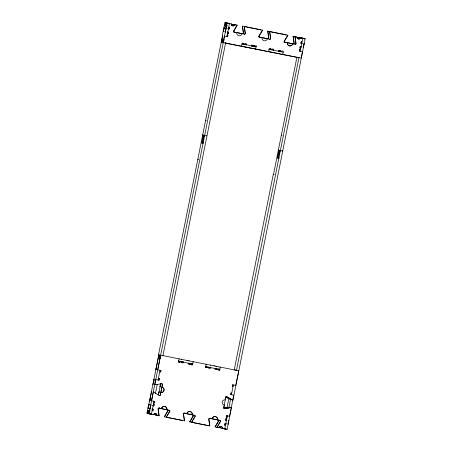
<?xml version="1.0" encoding="UTF-8"?>
<svg xmlns="http://www.w3.org/2000/svg" width="452" height="452" viewBox="0 0 452 452"><rect width="100%" height="100%" fill="white"/><g stroke="black" fill="none" stroke-linecap="round" stroke-linejoin="round"><path stroke-width="0.68" d="M149.889 409.15L150.77 404.749L149.911 409.139M152.228 409.619L152.301 409.139M226.119 27.758L225.243 32.126L226.102 27.736M304.145 43.324L303.286 47.669L303.874 44.488M201.75 142.905L203.389 135.284L202.688 134.978L206.762 135.849M280.376 150.561L279.624 150.505L278.404 157.33C278.59 158.601 276.923 158.211 277.584 157.138L279.076 150.375L278.375 150.092L282.715 151.03L282.274 150.923M223.412 31.713L223.503 31.131L224.446 31.324M226.469 419.885L226.441 420.467M228.458 28.267L228.034 28.612M227.582 32.437L227.655 32.024M203.23 143.256L201.756 142.939L202.541 143.001L203.965 135.306M202.711 142.25L203.598 142.386M225.751 423.258L225.576 424.253L225.712 423.806M148.889 404.862C149.911 401.568 146.572 410.399 148.945 408.41M224.237 27.792L224.294 27.312L223.441 31.685M301.733 43.335L301.789 42.855L301.62 43.573M228.028 424.366L228.797 420.337L228.492 421.722M229.667 23.713A0.797 0.797 0 0 0 229.243 23.481L224.91 22.6L222.305 35.623L222.7 35.714L222.384 37.279M149.51 401.105L151.556 391.539A0.797 0.797 0 0 1 151.77 391.618L151.646 391.585A0.797 0.797 0 0 0 151.426 391.511M152.878 384.256A0.797 0.797 0 0 0 153.109 384.268L153.234 384.296A0.797 0.797 0 0 1 153.002 384.285L158.776 354.747M198.688 159.573L197.806 159.398L222.531 35.674M149.595 401.127L153.895 379.166M158.901 354.775L155.974 369.425L157.223 369.674M221.356 42.217L222.655 35.702M149.832 400.365L150.149 398.8L151.318 399.037M154.923 380.996L153.748 380.765L154.064 379.2M156.324 367.871L155.844 369.397M224.921 25.877L225.463 22.73L224.91 22.6M148.352 410.376L147.945 411.1L149.957 411.529M225.175 25.933L225.079 25.092M148.855 410.495L148.233 413.62L147.81 413.523L148.437 410.399M225.254 25.95L225.881 22.826L231.119 23.916A0.797 0.797 0 0 1 231.752 24.583A1.593 1.593 0 0 0 234.695 25.171A0.797 0.797 0 0 1 235.532 24.798L235.407 24.77A0.797 0.797 0 0 0 234.565 25.142A1.593 1.593 0 0 1 231.622 24.555A0.797 0.797 0 0 0 230.995 23.888L231.119 23.916M222.678 39.256L222.056 42.381L222.446 42.471L223.028 39.335L224.198 39.573M159.217 357.3L158.974 358.063L159.556 354.927L159.991 355.029L159.324 358.142L160.494 358.379M222.604 40.053L222.763 39.273M159.398 357.346L159.324 358.142M222.791 40.098L222.943 39.318M225.678 26.052L226.299 22.928L225.881 22.826M148.94 410.518L149.036 411.354L149.194 410.574M226.011 26.131L225.915 25.289L225.763 26.069L226.932 26.306M149.279 410.597L148.651 413.721L149.064 413.817L153.301 391.946A0.797 0.797 0 0 1 153.522 392.025L153.646 392.053A0.797 0.797 0 0 0 153.431 391.98M226.096 26.148L226.723 23.024L227.136 23.12L154.753 384.692A0.797 0.797 0 0 0 154.98 384.703L155.109 384.737A0.797 0.797 0 0 1 154.878 384.72M157.72 369.832L160.607 355.17L238.803 370.798L235.746 385.415M223.102 42.624L224.361 36.103L227.65 36.765L227.836 35.171L227.65 36.765M149.765 413.749L149.403 413.817M150.183 413.846L150.572 414.088L150.629 413.795M228.141 23.685L228.22 23.295L228.644 23.391L228.565 23.781M151.081 413.749L150.991 414.19L151.403 414.286L154.008 401.263M229.023 23.685L229.475 23.589L226.87 36.612M225.48 42.691L225.61 43.104M151.279 414.252L151.369 413.8M152.262 409.591L152.443 408.777M153.352 403.868L153.284 404.229L154.188 404.41L153.878 405.975L152.974 405.789M153.533 402.975L154.477 402.981L154.787 401.416L151.539 400.766L155.725 379.59L159.019 380.256L159.206 378.663L159.019 380.256M155.398 393.658L157.262 384.302M228.283 29.216L228.424 28.261M225.571 43.121L162.946 355.639M152.787 410.766L153.098 409.201M153.753 405.947L154.064 404.382M154.352 402.952L154.663 401.387M229.401 27.357L229.215 28.951L229.526 27.391L228.622 27.205L229.526 27.391M160.658 372.047C161.07 367.866 161.104 373.369 159.878 371.894M228.249 33.77C228.667 29.589 228.701 35.092 227.469 33.617M158.2 394.828A0.797 0.797 0 0 0 158.42 394.415L158.912 391.94A2.655 2.65 -76.9 0 0 159.296 391.991M160.144 386.776A2.655 2.65 -76.9 0 0 159.957 386.731L160.449 384.256A0.797 0.797 0 0 0 160.454 383.957M157.957 395.059A0.797 0.797 0 0 0 158.545 394.443L160.573 384.285A0.797 0.797 0 0 0 160.29 383.511M160.296 394.856L162.325 384.697A0.797 0.797 0 0 0 161.703 383.759L161.827 383.788A0.797 0.797 0 0 1 162.454 384.725L161.957 387.2A2.655 2.65 -76.9 0 1 164.036 390.325A2.655 2.65 -76.9 0 1 160.918 392.409L160.42 394.884A0.797 0.797 0 0 1 159.483 395.506L159.358 395.477A0.797 0.797 0 0 0 160.296 394.856L160.42 394.884M161.895 387.183L160.918 392.409A2.655 2.65 -76.9 0 0 163.974 390.308A2.655 2.65 -76.9 0 0 161.895 387.183L161.957 387.2M178.303 361.899L178.461 361.12L180.783 361.577M179.071 358.86L178.619 362.024L178.743 360.747M179.63 361.346L179.602 362.159L179.76 361.38M180.178 362.334C180.517 360.357 180.071 363.877 178.489 361.995M243.882 43.528L243.724 44.313L243.882 43.528L242.193 43.189L241.526 46.302M245.057 43.759C244.713 45.737 245.165 42.222 246.741 44.098L246.589 44.884M181.478 362.594L181.636 361.815M183.162 361.628L183.037 362.911L183.133 362.114M251.566 46.358L251.82 45.11L253.504 45.449L253.352 46.234L253.504 45.449M188.241 363.945L188.331 363.154M252.928 45.273L252.645 46.025L252.804 45.245L253.973 45.482M254.239 46.833L254.493 45.584M190.976 364.487C191.416 362.544 190.484 365.95 192.659 364.832L193.117 361.668M192.784 363.549L192.659 364.832M256.239 45.991L255.572 49.11M206.123 364.261L205.666 367.425L205.79 366.148M206.683 366.753L206.654 367.561L206.807 366.781L205.507 366.521M207.101 367.708L207.383 366.956L207.225 367.742L205.541 367.397M270.929 48.929L270.776 49.714L270.929 48.929L269.245 48.59L268.578 51.703M208.683 367.216L208.525 368.001L208.558 367.188M272.104 49.161C271.765 51.138 272.211 47.624 273.793 49.5L273.635 50.285M210.214 367.03L210.09 368.312L210.18 367.516M214.977 369.222L215.129 368.442M278.618 51.76L278.867 50.511L280.556 50.856L280.398 51.635L280.556 50.856M216.276 369.482L216.305 368.674M281.726 51.082C281.387 53.059 281.839 49.545 283.415 51.426L282.624 54.511M218.152 369.922L218.18 369.109M219.836 368.951L219.712 370.233L220.169 367.069M219.469 427.219A1.593 1.593 0 0 1 222.35 427.908A0.797 0.797 0 0 0 222.977 428.575L227.09 429.4L231.458 407.563A0.797 0.797 0 0 0 231.226 407.551L224.378 408.467A0.797 0.797 0 0 1 223.757 407.529L225.65 398.048M224.508 408.495A0.797 0.797 0 0 1 223.881 407.557L224.316 405.071A2.655 2.65 -76.9 0 1 222.231 401.947A2.655 2.65 -76.9 0 1 225.356 399.862L225.915 397.398A0.797 0.797 0 0 1 226.847 396.777L232.69 400.229A0.797 0.797 0 0 0 232.904 400.308L305.162 38.702L304.75 38.606L304.631 39.194M222.796 428.236L223.079 428.541L223.135 428.247M273.494 174.512L296.913 57.302L298.919 57.771L236.464 370.329L234.238 369.809L273.268 174.461L274.228 174.658M226.859 408.563L228.994 397.873M301.072 38.234L301.145 37.844M223.587 428.202L223.497 428.637L223.977 428.445M297.698 57.489L297.755 57.195M301.529 38.137L301.947 38.239M224.751 424.219L224.571 425.1L225.48 425.287M224.864 423.637L226.249 423.812M225.655 419.693L225.537 420.281L226.706 420.518M225.768 419.111L225.83 418.818M226.232 416.8L226.446 415.721L229.695 416.377M230.78 394.042L230.989 392.997L231.769 393.155M232.627 384.793L232.441 386.387L232.627 384.793L235.707 385.409M299.416 50.551L299.625 49.511L300.405 49.669M300.224 46.516L300.038 48.11L300.224 46.516L301.473 46.765M300.874 43.262L301.185 41.697L301.964 41.855L301.309 41.725L300.874 43.262L302.122 43.511M224.7 425.129L225.011 423.569M225.661 420.309L225.972 418.75L226.757 418.902M226.26 417.315L226.571 415.755M230.802 394.59L231.113 393.025M298.134 57.585L298.213 57.195M299.439 51.104L299.625 49.511M224.367 428.688L224.751 428.931L227.35 415.908M227.186 415.868L227.243 415.574M228.74 408.303L230.74 398.285M301.083 46.279L300.913 47.251L301.128 46.703M300.218 51.257L302.817 38.234L302.405 38.137M219.864 426.434A1.593 1.593 0 0 1 220.474 427.468A0.797 0.797 0 0 0 221.101 428.134L225.418 429.01L225.48 428.716M303.411 38.702L303.49 38.313L302.936 38.183M225.927 428.666L225.836 429.106L226.26 429.208M303.868 38.606L304.286 38.702M226.706 429.157L227.09 429.4M228.04 424.004L228.373 422.326M229.565 416.348L229.729 415.535M229.814 415.128L233.752 395.172M301.111 58.099L223.062 42.618M301.264 57.557L302.557 51.726L299.309 51.076M303.964 44.042L304.128 43.319M226.316 420.439L226.458 419.868M224.175 27.781L225.26 28.001M153.002 405.63L153.109 405.218L153.098 405.817M227.582 32.595L227.785 32.052M233.65 31.194L237.102 25.346A0.797 0.797 0 0 0 237.181 25.126L237.051 25.097A0.797 0.797 0 0 1 236.978 25.312L233.65 31.194A0.797 0.797 0 0 0 234.272 32.126L244.413 34.154A0.797 0.797 0 0 0 245.351 33.533L244.413 26.804A0.797 0.797 0 0 1 244.425 26.572L244.295 26.544A0.797 0.797 0 0 0 244.283 26.775L245.227 33.499A0.797 0.797 0 0 1 244.289 34.126L244.413 34.154M258.866 36.222L262.324 30.374A0.797 0.797 0 0 0 262.403 30.16L262.527 30.188A0.797 0.797 0 0 1 262.448 30.408L258.996 36.256A0.797 0.797 0 0 0 259.617 37.188L259.493 37.16A0.797 0.797 0 0 1 258.866 36.222L258.996 36.256M284.212 41.285L287.67 35.437A0.797 0.797 0 0 0 287.749 35.222L287.873 35.25A0.797 0.797 0 0 1 287.794 35.465L284.342 41.318A0.797 0.797 0 0 0 284.963 42.251L284.839 42.222A0.797 0.797 0 0 1 284.212 41.285L284.342 41.318M154.98 384.703L161.827 383.788M223.847 407.84L227.881 407.269M223.305 407.964L228.006 407.297M224.378 408.467L231.102 407.518A0.797 0.797 0 0 1 231.328 407.534L231.458 407.563M251.82 45.11L251.724 45.906L252.267 46.014M189.275 360.899L188.738 360.792M214.514 365.883L214.039 365.787M216.35 366.306L215.79 366.193M188.812 363.244L188.49 363.182M246.097 44.782L246.47 44.855M273.149 50.183L273.522 50.257M279.138 51.381L278.765 51.302L278.867 50.511M243.82 46.703L244.182 46.771M245.628 47.127L246.057 47.211M249.809 47.901L249.38 47.81M251.617 48.324L251.255 48.251M270.867 52.104L271.228 52.178M276.856 53.302L276.432 53.212M272.68 52.528L273.104 52.613M278.669 53.726L278.296 53.647M181.28 359.244L181.568 359.3M187.394 360.464L186.987 360.385M210.18 365.075L210.434 365.126M235.306 24.691L235.176 24.657A0.797 0.797 0 0 1 235.102 24.877L235.226 24.905A0.797 0.797 0 0 0 235.306 24.691L233.661 24.357A0.797 0.797 0 0 0 232.82 24.736A1.593 1.593 0 0 1 231.599 25.504M242.425 26.103L242.549 26.137A0.797 0.797 0 0 0 242.538 26.363L243.475 33.092A0.797 0.797 0 0 1 242.543 33.714L242.413 33.685A0.797 0.797 0 0 0 243.351 33.064L242.408 26.335A0.797 0.797 0 0 1 242.419 26.103L260.651 29.753A0.797 0.797 0 0 1 260.572 29.968L260.448 29.939A0.797 0.797 0 0 0 260.527 29.719L260.651 29.753M267.765 31.165L267.895 31.199A0.797 0.797 0 0 0 267.878 31.425L268.821 38.154A0.797 0.797 0 0 1 267.889 38.776L267.759 38.748A0.797 0.797 0 0 0 268.697 38.126L267.753 31.397A0.797 0.797 0 0 1 267.765 31.165L285.867 34.781A0.797 0.797 0 0 1 285.794 35.002L285.918 35.03A0.797 0.797 0 0 0 285.997 34.81M293.111 36.228L293.241 36.262A0.797 0.797 0 0 0 293.224 36.488L294.167 43.217A0.797 0.797 0 0 1 293.229 43.838L293.105 43.81A0.797 0.797 0 0 0 294.043 43.189L293.099 36.459A0.797 0.797 0 0 1 293.111 36.228L294.885 36.589A0.797 0.797 0 0 1 295.382 36.917M297.224 38.567A1.593 1.593 0 0 0 298.337 37.815A0.797 0.797 0 0 1 299.173 37.443L303.49 38.313M235.407 24.77L237.181 25.126M244.295 26.544L262.527 30.188M269.641 31.606L269.771 31.634A0.797 0.797 0 0 0 269.754 31.866L270.697 38.589A0.797 0.797 0 0 1 269.759 39.217L269.635 39.188A0.797 0.797 0 0 0 270.573 38.561L269.629 31.838A0.797 0.797 0 0 1 269.641 31.606L287.873 35.25M294.986 36.669L295.116 36.697A0.797 0.797 0 0 0 295.099 36.928L296.043 43.652A0.797 0.797 0 0 1 295.105 44.279L294.981 44.251A0.797 0.797 0 0 0 295.919 43.624L294.975 36.9A0.797 0.797 0 0 1 294.986 36.669L296.761 37.024A0.797 0.797 0 0 1 297.393 37.691A1.593 1.593 0 0 0 300.337 38.284A0.797 0.797 0 0 1 301.173 37.906L300.597 37.714M305.162 38.702L301.049 37.878A0.797 0.797 0 0 0 300.207 38.25A1.593 1.593 0 0 1 297.263 37.663A0.797 0.797 0 0 0 296.636 36.996L296.761 37.024M225.328 25.154L227.339 25.583M224.836 25.854L226.429 26.188M225.989 28.205L226.277 28.261M301.67 43.319L302.173 43.42M225.463 28.143L224.152 27.877M227.842 28.674L229.215 28.951M233.509 31.911L242.543 33.719M258.855 36.974L267.883 38.782M283.766 41.951L293.229 43.844M259.493 37.16L269.759 39.217M284.839 42.222L295.105 44.279M225.819 31.657L225.378 31.572M227.509 31.996L228.565 32.211M303.049 47.081L303.343 47.138M299.908 48.076L300.687 48.234M227.966 35.205L227.186 35.047M256.369 46.025L254.679 45.68L254.521 46.46M242.837 44.064L244.176 44.33M252.205 45.934L253.538 46.2M269.889 49.466L271.228 49.737M279.251 51.336L280.59 51.607M224.124 40.369L222.525 40.036M241.848 43.872L256.211 46.805M268.9 49.274L283.093 52.166M222.881 40.895L221.666 40.652L221.231 42.189M222.407 42.46L223.655 42.708M225.023 42.951L299.184 57.794M205.615 120.328L206.349 120.475M281.302 135.442L282.031 135.589M203.253 136.063L204.49 136.329M278.94 151.177L280.178 151.443M201.897 142.018L202.626 142.165M277.584 157.138L278.313 157.279M278.404 157.33L279.138 157.471M277.443 158.053L279.059 158.403M160.85 356.826L159.68 356.594M181.97 361.82L183.269 362.08M190.987 363.623L192.546 363.933M209.016 367.222L210.321 367.482M218.033 369.024L219.553 369.324M181.354 362.566L183.037 362.911M188.117 363.916L190.264 364.289M208.4 367.968L210.09 368.312M217.316 369.691L215.163 369.318L215.384 368.555M218.022 369.894L219.712 370.233M160.968 370.487L157.68 369.826M232.317 386.358L233.096 386.511M158.55 378.533L159.33 378.691M230.678 394.562L233.921 395.212M149.668 400.325L151.002 400.596M226.232 417.309L227.04 417.473M148.815 404.896L149.612 405.06M150.629 405.32L151.217 405.438M228.429 420.863L228.718 420.919M158.415 408.037L167.387 409.828A0.797 0.797 0 0 1 168.014 410.766L164.556 416.614A0.797 0.797 0 0 0 164.477 416.829M183.761 413.1L192.733 414.891A0.797 0.797 0 0 1 193.354 415.829L189.902 421.676A0.797 0.797 0 0 0 189.823 421.891M209.982 418.337L218.079 419.953A0.797 0.797 0 0 1 218.7 420.891L215.248 426.739A0.797 0.797 0 0 0 215.169 426.954M148.228 408.167L149.013 408.325M149.979 408.58L150.369 408.653M152.126 409.003L153.228 409.229L152.917 410.795L152.104 410.625M149.962 408.676L150.318 408.749M152.07 409.1L152.364 409.156M225.644 423.79L226.294 423.919M150.109 410.749L148.019 410.303L147.392 413.427L147.064 413.348M147.81 413.523L153.053 414.614A0.797 0.797 0 0 0 153.889 414.241A1.593 1.593 0 0 1 156.838 414.829A0.797 0.797 0 0 0 157.465 415.495M299.173 37.437L299.297 37.471A0.797 0.797 0 0 0 298.456 37.844A1.593 1.593 0 0 1 297.235 38.612M294.885 36.589L294.76 36.555A0.797 0.797 0 0 1 295.218 36.838M229.243 23.476L229.119 23.447A0.797 0.797 0 0 1 229.582 23.73M227.249 23.069L227.802 23.199M231.701 25.436A1.593 1.593 0 0 0 232.695 24.707L232.82 24.736M265.352 38.273L265.29 38.256A2.655 2.65 -76.9 0 1 265.188 38.629M267.228 38.708L267.29 38.725A2.655 2.65 -76.9 0 1 264.171 40.81A2.655 2.65 -76.9 0 1 262.087 37.685L262.024 37.669M260.149 37.233L260.086 37.217A2.655 2.65 -76.9 0 0 260.058 37.409M241.882 33.646L241.944 33.663A2.655 2.65 -76.9 0 1 238.825 35.748A2.655 2.65 -76.9 0 1 236.741 32.623L236.678 32.606M203.982 135.278L204.688 135.447M197.806 159.398L158.55 354.69L158.94 354.786L158.59 356.334M219.7 369.414L205.654 366.606M189.258 363.272L189.1 364.052M192.648 364.013L178.608 361.204M159.132 357.283L159.483 357.362M233.368 384.94L231.413 394.709M160.019 370.29L158.07 380.059M225.915 397.398L225.785 397.37A0.797 0.797 0 0 1 226.723 396.749L226.847 396.777M226.723 396.743L232.69 400.229M232.904 400.308L232.78 400.28A0.797 0.797 0 0 1 232.565 400.201M159.957 386.731L160.019 386.748A2.655 2.65 -76.9 0 1 160.206 386.793M158.912 391.94L158.98 391.957A2.655 2.65 -76.9 0 0 159.364 392.003M149.702 400.139L146.838 413.297L151.177 414.173A0.797 0.797 0 0 0 151.657 414.122M215.61 419.456L215.672 419.467A2.791 2.785 -76.9 0 0 215.706 419.27M225.09 428.931L225.418 429.01M225.559 396.681L229.644 399.099M226.017 396.997L229.52 399.071M153.522 392.025L159.483 395.511M208.982 420.642L208.745 418.959A0.797 0.797 0 0 1 209.683 418.337L219.954 420.388A0.797 0.797 0 0 1 220.576 421.326L217.124 427.174A0.797 0.797 0 0 0 217.045 427.394M209.039 421.061L209.395 423.586M209.513 424.428L209.688 425.688A0.797 0.797 0 0 1 209.677 425.92M183.636 415.58L183.399 413.896A0.797 0.797 0 0 1 184.337 413.275L194.609 415.326A0.797 0.797 0 0 1 195.23 416.264L191.778 422.117A0.797 0.797 0 0 0 191.699 422.332M183.755 416.422L184.105 418.942M184.167 419.366L184.343 420.626A0.797 0.797 0 0 1 184.331 420.857M158.29 410.518L158.053 408.834A0.797 0.797 0 0 1 158.991 408.212L169.263 410.263A0.797 0.797 0 0 1 169.884 411.201L166.432 417.055A0.797 0.797 0 0 0 166.353 417.269M158.409 411.36L158.821 414.303M158.878 414.721L158.997 415.563A0.797 0.797 0 0 1 158.985 415.795M152.923 414.58A0.797 0.797 0 0 0 153.765 414.207A1.593 1.593 0 0 1 156.708 414.795A0.797 0.797 0 0 0 157.341 415.461L159.11 415.823A0.797 0.797 0 0 0 159.127 415.591L158.183 408.868A0.797 0.797 0 0 1 159.115 408.241M169.133 410.235A0.797 0.797 0 0 1 169.76 411.173L166.308 417.021A0.797 0.797 0 0 0 166.229 417.241L184.456 420.885A0.797 0.797 0 0 0 184.467 420.654L183.529 413.93A0.797 0.797 0 0 1 184.461 413.303M194.479 415.298A0.797 0.797 0 0 1 195.106 416.236L191.654 422.083A0.797 0.797 0 0 0 191.575 422.304L209.801 425.948A0.797 0.797 0 0 0 209.813 425.716L208.875 418.993A0.797 0.797 0 0 1 209.807 418.366M219.825 420.36A0.797 0.797 0 0 1 220.452 421.298L217 427.146A0.797 0.797 0 0 0 216.92 427.366L218.689 427.722A0.797 0.797 0 0 0 219.531 427.349A1.593 1.593 0 0 1 222.474 427.937A0.797 0.797 0 0 0 223.107 428.603M219.373 427.366A0.797 0.797 0 0 1 218.565 427.694M234.147 32.098A0.797 0.797 0 0 1 233.52 31.165M154.222 413.32A1.593 1.593 0 0 1 154.833 414.36A0.797 0.797 0 0 0 155.465 415.026L157.234 415.382A0.797 0.797 0 0 0 157.251 415.168M154.352 413.354A1.593 1.593 0 0 1 154.963 414.388A0.797 0.797 0 0 0 155.59 415.055M157.126 415.168A0.797 0.797 0 0 1 157.11 415.354M159.567 407.845A2.791 2.785 -76.9 0 0 159.46 408.241L159.522 408.258A2.791 2.785 -76.9 0 1 159.629 407.862M167.263 409.8A0.797 0.797 0 0 1 167.884 410.738L164.432 416.586A0.797 0.797 0 0 0 164.353 416.8L182.58 420.445A0.797 0.797 0 0 0 182.597 420.219M182.467 420.185A0.797 0.797 0 0 1 182.455 420.416M190.298 414.19A2.791 2.785 -76.9 0 1 190.264 414.394L190.326 414.411A2.791 2.785 -76.9 0 0 190.36 414.207M184.913 412.908A2.791 2.785 -76.9 0 0 184.806 413.303L184.868 413.314A2.791 2.785 -76.9 0 1 184.975 412.925M192.603 414.863A0.797 0.797 0 0 1 193.23 415.8L189.778 421.648A0.797 0.797 0 0 0 189.699 421.863L207.926 425.507A0.797 0.797 0 0 0 207.943 425.281M207.813 425.247A0.797 0.797 0 0 1 207.801 425.479M217.949 419.925A0.797 0.797 0 0 1 218.576 420.863L215.124 426.711A0.797 0.797 0 0 0 215.045 426.925L216.813 427.287A0.797 0.797 0 0 0 217.175 427.27M217.169 427.202A0.797 0.797 0 0 1 216.689 427.253M219.988 426.462A1.593 1.593 0 0 1 220.599 427.496M221.231 428.163A0.797 0.797 0 0 1 220.599 427.496M151.64 414.032A0.797 0.797 0 0 1 151.053 414.145M232.69 24.702A0.797 0.797 0 0 1 233.531 24.329M290.534 43.691A2.655 2.65 -76.9 0 0 290.636 43.319L290.698 43.335A2.655 2.65 -76.9 0 1 290.596 43.708M285.387 42.663A2.655 2.65 -76.9 0 1 285.432 42.279L285.494 42.296A2.655 2.65 -76.9 0 0 285.449 42.68M239.769 33.747A2.655 2.65 -76.9 0 0 239.944 33.194L240.006 33.211A2.655 2.65 -76.9 0 1 239.831 33.764M234.712 32.346A2.655 2.65 -76.9 0 1 234.741 32.154L234.803 32.171A2.655 2.65 -76.9 0 0 234.774 32.363M243.182 43.319L243.153 44.132L243.182 43.319M189.829 363.448L189.8 364.261L189.829 363.448M270.228 48.726L270.2 49.534L270.228 48.726M279.856 50.647L279.822 51.455L279.856 50.647M216.881 368.849L216.853 369.663L216.881 368.849M292.636 43.787L292.574 43.771A2.655 2.65 -76.9 0 1 289.449 45.855A2.655 2.65 -76.9 0 1 287.37 42.731L287.432 42.748A2.655 2.65 -76.9 0 0 289.517 45.872A2.655 2.65 -76.9 0 0 292.636 43.787M217.61 419.925L217.548 419.908A2.791 2.785 -76.9 0 0 215.367 416.625A2.791 2.785 -76.9 0 0 212.09 418.818L212.152 418.834A2.791 2.785 -76.9 0 1 215.429 416.642A2.791 2.785 -76.9 0 1 217.61 419.925M192.264 414.863L192.202 414.846A2.791 2.785 -76.9 0 0 190.021 411.563A2.791 2.785 -76.9 0 0 186.744 413.755L186.806 413.772A2.791 2.785 -76.9 0 1 190.083 411.58A2.791 2.785 -76.9 0 1 192.264 414.863M166.918 409.8L166.856 409.783A2.791 2.785 -76.9 0 0 164.675 406.506A2.791 2.785 -76.9 0 0 161.398 408.693L161.46 408.71A2.791 2.785 -76.9 0 1 164.737 406.517A2.791 2.785 -76.9 0 1 166.918 409.8"/></g></svg>
